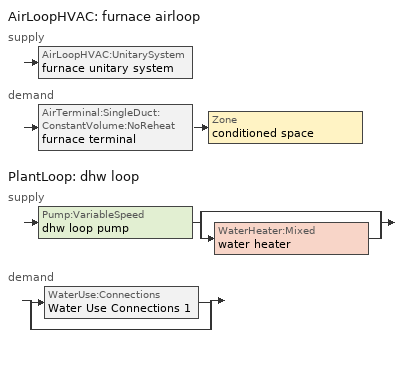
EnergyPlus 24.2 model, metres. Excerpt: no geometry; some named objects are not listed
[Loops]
AirLoopHVAC 'furnace airloop'
 supply: AirLoopHVAC:UnitarySystem 'furnace unitary system'
 demand: AirTerminal:SingleDuct:ConstantVolume:NoReheat 'furnace terminal' > Zone 'conditioned space'
PlantLoop 'dhw loop'
 supply: Pump:VariableSpeed 'dhw loop pump' > split
  | bypass
  | WaterHeater:Mixed 'water heater'
 demand: split
  | WaterUse:Connections 'Water Use Connections 1'
  | bypass
[ZoneControl:Thermostat]
conditioned space Thermostat: Zone or ZoneList=conditioned space; Control Type Schedule=conditioned space Thermostat Schedule; Control 1=conditioned space temperature setpoint; Temperature Difference Between Cutout And Setpoint {deltaC}=0
[ThermostatSetpoint:DualSetpoint]
conditioned space temperature setpoint: Heating Setpoint Temperature Schedule=heating setpoint; Cooling Setpoint Temperature Schedule=cooling setpoint
[AirTerminal:SingleDuct:ConstantVolume:NoReheat]
furnace terminal: Availability Schedule=Always On Discrete; Maximum Air Flow Rate {m3/s}=1.08689
[Zone equipment]
conditioned space: furnace terminal
[AirLoopHVAC]
furnace airloop: Design Supply Air Flow Rate {m3/s}=1.08689; Design Return Air Flow Fraction of Supply Air Flow=1
[Sizing:System]
furnace airloop: Type of Load to Size On=Sensible; Design Outdoor Air Flow Rate {m3/s}=Autosize; Central Heating Maximum System Air Flow Ratio=0.3; Preheat Design Temperature {C}=7; Preheat Design Humidity Ratio {kgWater/kgDryAir}=0.008; Precool Design Temperature {C}=12.8; Precool Design Humidity Ratio {kgWater/kgDryAir}=0.008; Central Cooling Design Supply Air Temperature {C}=12.8; Central Heating Design Supply Air Temperature {C}=16.7; Type of Zone Sum to Use=NonCoincident; 100% Outdoor Air in Cooling=Yes; 100% Outdoor Air in Heating=Yes; Central Cooling Design Supply Air Humidity Ratio {kgWater/kgDryAir}=0.0085; Central Heating Design Supply Air Humidity Ratio {kgWater/kgDryAir}=0.008; Cooling Supply Air Flow Rate Method=DesignDay; Cooling Supply Air Flow Rate {m3/s}=0; Cooling Supply Air Flow Rate Per Floor Area {m3/s-m2}=0.00996765; Cooling Fraction of Autosized Cooling Supply Air Flow Rate=1; Cooling Supply Air Flow Rate Per Unit Cooling Capacity {m3/s-W}=3.94755e-05; Heating Supply Air Flow Rate Method=DesignDay; Heating Supply Air Flow Rate {m3/s}=0; Heating Supply Air Flow Rate Per Floor Area {m3/s-m2}=0.00996765; Heating Fraction of Autosized Heating Supply Air Flow Rate=1; Heating Fraction of Autosized Cooling Supply Air Flow Rate=1; Heating Supply Air Flow Rate Per Unit Heating Capacity {m3/s-W}=3.15882e-05; System Outdoor Air Method=ZoneSum; Zone Maximum Outdoor Air Fraction=1; Cooling Design Capacity Method=CoolingDesignCapacity; Cooling Design Capacity {W}=Autosize; Cooling Design Capacity Per Floor Area {W/m2}=234.7; Fraction of Autosized Cooling Design Capacity=1; Heating Design Capacity Method=HeatingDesignCapacity; Heating Design Capacity {W}=Autosize; Heating Design Capacity Per Floor Area {W/m2}=157; Fraction of Autosized Heating Design Capacity=1; Central Cooling Capacity Control Method=OnOff; Occupant Diversity=Autosize
[AvailabilityManager:Scheduled]
furnace airloop Availability Manager: Schedule=Always On Discrete
[AirLoopHVAC:UnitarySystem]
furnace unitary system: Control Type=Load; Controlling Zone or Thermostat Location=conditioned space; Dehumidification Control Type=None; Availability Schedule=Always On Discrete; Supply Fan=furnace supply fan; Fan Placement=BlowThrough; Supply Air Fan Operating Mode Schedule=furnace auto fan schedule; Heating Coil=furnace htg coil; DX Heating Coil Sizing Ratio=1; Use DOAS DX Cooling Coil=No; Minimum Supply Air Temperature {C}=2; Latent Load Control=SensibleOnlyLoadControl; Cooling Supply Air Flow Rate Method=None; Heating Supply Air Flow Rate Method=SupplyAirFlowRate; Heating Supply Air Flow Rate {m3/s}=1.08689; No Load Supply Air Flow Rate Method=SupplyAirFlowRate; No Load Supply Air Flow Rate {m3/s}=0; No Load Supply Air Flow Rate Control Set To Low Speed=Yes; Maximum Supply Air Temperature {C}=48.8889; Maximum Outdoor Dry-Bulb Temperature for Supplemental Heater Operation {C}=21; Ancillary On-Cycle Electric Power {W}=0; Ancillary Off-Cycle Electric Power {W}=0
[Fan:SystemModel]
furnace supply fan: Availability Schedule=Always On Discrete; Design Maximum Air Flow Rate {m3/s}=1.08689; Speed Control Method=Discrete; Electric Power Minimum Flow Rate Fraction=0.2; Design Pressure Rise {Pa}=500; Motor Efficiency=1; Motor In Air Stream Fraction=1; Design Electric Power Consumption {W}=Autosize; Design Power Sizing Method=PowerPerFlow; Electric Power Per Unit Flow Rate {W/(m3/s)}=1059.44; Electric Power Per Unit Flow Rate Per Unit Pressure {W/((m3/s)-Pa)}=1.66667; Fan Total Efficiency=0.7; Motor Loss Radiative Fraction=0; Number of Speeds=1; Speed Flow Fraction 1=1; Speed Electric Power Fraction 1=1
[Coil:Heating:Fuel]
furnace htg coil: Availability Schedule=Always On Discrete; Fuel Type=NaturalGas; Burner Efficiency=0.77; Nominal Capacity {W}=33049.9; On Cycle Parasitic Electric Load {W}=0; Off Cycle Parasitic Fuel Load {W}=292.825
[PlantLoop]
dhw loop: Fluid Type=Water; Plant Equipment Operation Scheme=dhw loop Operation Schemes; Maximum Loop Temperature {C}=100; Minimum Loop Temperature {C}=0; Maximum Loop Flow Rate {m3/s}=0.01; Minimum Loop Flow Rate {m3/s}=0; Plant Loop Volume {m3}=0.003; Load Distribution Scheme=Optimal; Plant Loop Demand Calculation Scheme=SingleSetpoint; Common Pipe Simulation=None
[Sizing:Plant]
dhw loop: Loop Type=Heating; Design Loop Exit Temperature {C}=56; Loop Design Temperature Difference {deltaC}=5.55556; Sizing Option=NonCoincident; Zone Timesteps in Averaging Window=1; Coincident Sizing Factor Mode=None
[Pump:VariableSpeed]
dhw loop pump: Design Maximum Flow Rate {m3/s}=0.01; Design Pump Head {Pa}=1; Design Power Consumption {W}=0; Motor Efficiency=0.85; Fraction of Motor Inefficiencies to Fluid Stream=0; Coefficient 1 of the Part Load Performance Curve=0; Coefficient 2 of the Part Load Performance Curve=1; Coefficient 3 of the Part Load Performance Curve=0; Coefficient 4 of the Part Load Performance Curve=0; Design Minimum Flow Rate {m3/s}=0; Pump Control Type=Intermittent; Skin Loss Radiative Fraction=0.5; Design Power Sizing Method=PowerPerFlowPerPressure; Design Electric Power per Unit Flow Rate {W/(m3/s)}=348701.1; Design Shaft Power per Unit Flow Rate per Unit Head {W/((m3/s)-Pa)}=1.28205; Design Minimum Flow Rate Fraction=0
[WaterHeater:Mixed]
water heater: Tank Volume {m3}=0.143846; Setpoint Temperature Schedule=water heater setpoint; Deadband Temperature Difference {deltaC}=2; Maximum Temperature Limit {C}=99; Heater Control Type=Cycle; Heater Maximum Capacity {W}=10550.6; Heater Minimum Capacity {W}=0; Heater Ignition Minimum Flow Rate {m3/s}=0; Heater Ignition Delay {s}=0; Heater Fuel Type=NaturalGas; Heater Thermal Efficiency=0.765834; Off Cycle Parasitic Fuel Consumption Rate {W}=0; Off Cycle Parasitic Fuel Type=Electricity; Off Cycle Parasitic Heat Fraction to Tank=0; On Cycle Parasitic Fuel Consumption Rate {W}=0; On Cycle Parasitic Fuel Type=Electricity; On Cycle Parasitic Heat Fraction to Tank=0; Ambient Temperature Indicator=Zone; Ambient Temperature Zone=conditioned space; Off Cycle Loss Coefficient to Ambient Temperature {W/K}=5.10624; Off Cycle Loss Fraction to Zone=0.64; On Cycle Loss Coefficient to Ambient Temperature {W/K}=5.10624; On Cycle Loss Fraction to Zone=1; Use Side Effectiveness=1; Source Side Effectiveness=1; Use Side Design Flow Rate {m3/s}=Autosize; Source Side Design Flow Rate {m3/s}=Autosize; Indirect Water Heating Recovery Time {hr}=1.5; Source Side Flow Control Mode=IndirectHeatPrimarySetpoint
[WaterHeater:Sizing]
water heater: Design Mode=PeakDraw; Time Storage Can Meet Peak Draw {hr}=0.538503; Time for Tank Recovery {hr}=0; Nominal Tank Volume for Autosizing Plant Connections {m3}=1
[SetpointManager:Scheduled]
Setpoint Manager Scheduled 1: Control Variable=Temperature; Schedule=dhw temp
[WaterUse:Connections]
Water Use Connections 1: Drain Water Heat Exchanger Type=None; Drain Water Heat Exchanger Destination=Plant; Water Use Equipment Name 1=dhw fixtures; Water Use Equipment Name 2=dhw distribution waste; Water Use Equipment Name 3=clothes washer; Water Use Equipment Name 4=dishwasher
[WaterUse:Equipment]
Name | Peak Flow Rate {m3/s} | Flow Rate Fraction Schedule | Target Temperature Schedule
dhw fixtures | 4.41769e-06 | dhw fixtures schedule | mixed water temperature schedule
dhw distribution waste | 1.33926e-06 | dhw fixtures schedule | mixed water temperature schedule
clothes washer | 9.69919e-07 | clothes washer schedule
dishwasher | 2.90872e-07 | dishwasher schedule
[PlantEquipmentOperationSchemes]
dhw loop Operation Schemes: Control Scheme Object Type 1=PlantEquipmentOperation:HeatingLoad; Control Scheme Name 1=dhw loop Heating Operation Scheme; Control Scheme Schedule Name 1=Always On Discrete
[PlantEquipmentOperation:HeatingLoad]
dhw loop Heating Operation Scheme: Load Range Lower Limit 1 {W}=0; Load Range Upper Limit 1 {W}=1000000000; Range Equipment List Name 1=dhw loop Heating Equipment List
[PlantEquipmentList]
dhw loop Heating Equipment List: WaterHeater:Mixed, water heater
[EnergyManagementSystem:GlobalVariable]
furnace_airloop_0_DuctImbalLkExhFanEquivCond
furnace_airloop_0_DuctImbalLkExhFanEquivDZ
furnace_airloop_0_DuctImbalLkSupFanEquivCond
furnace_airloop_0_DuctImbalLkSupFanEquivDZ
furnace_airloop_0_DZ_T
furnace_airloop_0_DZ_W
furnace_airloop_0_RetCondToDZ
furnace_airloop_0_RetCondToRP
furnace_airloop_0_RetLatLkToRP
furnace_airloop_0_RetSensLkToRP
furnace_airloop_0_SupCondToDZ
furnace_airloop_0_SupCondToLv
furnace_airloop_0_SupLatLkToCond
furnace_airloop_0_SupLatLkToDZ
furnace_airloop_0_SupSensLkToCond
furnace_airloop_0_SupSensLkToDZ
furnace_airloop_0_ZoneMixCondToDZ
furnace_airloop_0_ZoneMixDZToCond
furnace_airloop_AH_MFR
furnace_airloop_AH_Tout
furnace_airloop_AH_VFR
furnace_airloop_AH_Wout
furnace_airloop_Fan_RTF
furnace_airloop_RA_T
furnace_airloop_Ra_W
infil_program_Qfan
infil_program_Qinf
natural_vent_program_Qnv
natural_vent_program_Qwhf
[EnergyManagementSystem:InternalVariable]
furnace_airloop_max_sup_fan_mfr: Internal Data Index Key=furnace supply fan; Internal Data Type=Fan Maximum Mass Flow Rate
[EnergyManagementSystem:Sensor]
Name | Output:Variable or Output:Meter Index Key | Output:Variable or Output:Meter
airflow_gain | infil flow | Infiltration Sensible Heat Gain Energy
airflow_gain_1 | natural vent flow | Infiltration Sensible Heat Gain Energy
airflow_gain_2 | whole house fan flow | Infiltration Sensible Heat Gain Energy
airflow_loss | infil flow | Infiltration Sensible Heat Loss Energy
airflow_loss_1 | natural vent flow | Infiltration Sensible Heat Loss Energy
airflow_loss_2 | whole house fan flow | Infiltration Sensible Heat Loss Energy
clg_load_cond |  | Cooling:EnergyTransfer:Zone:CONDITIONED SPACE
clg_load_duct |  | Cooling:EnergyTransfer:Zone:FURNACE AIRLOOP RET AIR ZONE
clg_sp_s; clg_sp_s_1 | cooling setpoint | Schedule Value
clothes_dryer_exhaust_0_sch_s | clothes dryer exhaust 0 schedule | Schedule Value
conditioned_space_clg_unmet_s | conditioned space | Zone Cooling Setpoint Not Met Time
conditioned_space_htg_unmet_s | conditioned space | Zone Heating Setpoint Not Met Time
cool_season | cooling season schedule | Schedule Value
dhw_loss | water heater | Water Heater Heat Loss Energy
dhw_rtf | water heater | Water Heater Runtime Fraction
ducts_conv | furnace airloop_0 RetCondToRP | Other Equipment Convective Heating Energy
ducts_conv_1 | furnace airloop_0 RetLatLkToRP | Other Equipment Convective Heating Energy
ducts_conv_2 | furnace airloop_0 RetSensLkToRP | Other Equipment Convective Heating Energy
ducts_conv_3 | furnace airloop_0 SupCondToLv | Other Equipment Convective Heating Energy
ducts_conv_4 | furnace airloop_0 SupLatLkToCond | Other Equipment Convective Heating Energy
ducts_conv_5 | furnace airloop_0 SupSensLkToCond | Other Equipment Convective Heating Energy
ducts_rad | furnace airloop_0 RetCondToRP | Other Equipment Radiant Heating Energy
ducts_rad_1 | furnace airloop_0 RetLatLkToRP | Other Equipment Radiant Heating Energy
ducts_rad_2 | furnace airloop_0 RetSensLkToRP | Other Equipment Radiant Heating Energy
ducts_rad_3 | furnace airloop_0 SupCondToLv | Other Equipment Radiant Heating Energy
ducts_rad_4 | furnace airloop_0 SupLatLkToCond | Other Equipment Radiant Heating Energy
ducts_rad_5 | furnace airloop_0 SupSensLkToCond | Other Equipment Radiant Heating Energy
duct_mix_gain; duct_mix_gain_1 | conditioned space | Zone Mixing Sensible Heat Gain Energy
duct_mix_loss; duct_mix_loss_1 | conditioned space | Zone Mixing Sensible Heat Loss Energy
fridge_tin_s; tin_s; tin_s_1 | conditioned space | Zone Mean Air Temperature
furnace_airloop_AH_MFR_s | Node 5 | System Node Mass Flow Rate
furnace_airloop_AH_Tout_s | Node 5 | System Node Temperature
furnace_airloop_AH_VFR_s | Node 5 | System Node Current Density Volume Flow Rate
furnace_airloop_AH_Wout_s | Node 5 | System Node Humidity Ratio
furnace_airloop_Fan_RTF_s | furnace supply fan | Fan Runtime Fraction
furnace_airloop_RA_T_s | Node 8 | System Node Temperature
furnace_airloop_Ra_W_s | Node 8 | System Node Humidity Ratio
furnace_htg_coil_s | furnace htg coil | Heating Coil Heating Energy
furnace_supply_fan_s | furnace supply fan | Fan Electricity Energy
htg_load_cond |  | Heating:EnergyTransfer:Zone:CONDITIONED SPACE
htg_load_duct |  | Heating:EnergyTransfer:Zone:FURNACE AIRLOOP RET AIR ZONE
htg_sp_s; htg_sp_s_1 | heating setpoint | Schedule Value
ig_ee_conv | clothes dryer | Electric Equipment Convective Heating Energy
ig_ee_conv_1 | clothes washer | Electric Equipment Convective Heating Energy
ig_ee_conv_2 | cooking range | Electric Equipment Convective Heating Energy
ig_ee_conv_3 | dishwasher | Electric Equipment Convective Heating Energy
ig_ee_conv_4 | fridge | Electric Equipment Convective Heating Energy
ig_ee_conv_5 | misc plug loads | Electric Equipment Convective Heating Energy
ig_ee_conv_6 | whole house fan | Electric Equipment Convective Heating Energy
ig_ee_rad | clothes dryer | Electric Equipment Radiant Heating Energy
ig_ee_rad_1 | clothes washer | Electric Equipment Radiant Heating Energy
ig_ee_rad_2 | cooking range | Electric Equipment Radiant Heating Energy
ig_ee_rad_3 | dishwasher | Electric Equipment Radiant Heating Energy
ig_ee_rad_4 | fridge | Electric Equipment Radiant Heating Energy
ig_ee_rad_5 | misc plug loads | Electric Equipment Radiant Heating Energy
ig_ee_rad_6 | whole house fan | Electric Equipment Radiant Heating Energy
ig_lgt_conv | interior lighting | Lights Convective Heating Energy
ig_lgt_rad | interior lighting | Lights Radiant Heating Energy
ig_lgt_vis | interior lighting | Lights Visible Radiation Heating Energy
ig_oe_conv | clothes dryer 1 | Other Equipment Convective Heating Energy
ig_oe_conv_1 | cooking range 1 | Other Equipment Convective Heating Energy
ig_oe_conv_2 | general water use latent | Other Equipment Convective Heating Energy
ig_oe_conv_3 | general water use sensible | Other Equipment Convective Heating Energy
ig_oe_conv_4 | water heater energy adjustment1 | Other Equipment Convective Heating Energy
ig_oe_rad | clothes dryer 1 | Other Equipment Radiant Heating Energy
ig_oe_rad_1 | cooking range 1 | Other Equipment Radiant Heating Energy
ig_oe_rad_2 | general water use latent | Other Equipment Radiant Heating Energy
ig_oe_rad_3 | general water use sensible | Other Equipment Radiant Heating Energy
ig_oe_rad_4 | water heater energy adjustment1 | Other Equipment Radiant Heating Energy
ig_ppl_conv | occupants | People Convective Heating Energy
ig_ppl_rad | occupants | People Radiant Heating Energy
im_conv | furniture mass conditioned space 1 | Surface Inside Face Convection Heat Gain Energy
im_conv_1 | partition wall mass | Surface Inside Face Convection Heat Gain Energy
im_ig | furniture mass conditioned space 1 | Surface Inside Face Internal Gains Radiation Heat Gain Energy
im_ig_1 | partition wall mass | Surface Inside Face Internal Gains Radiation Heat Gain Energy
im_lgt | furniture mass conditioned space 1 | Surface Inside Face Lights Radiation Heat Gain Energy
im_lgt_1 | partition wall mass | Surface Inside Face Lights Radiation Heat Gain Energy
im_sol | furniture mass conditioned space 1 | Surface Inside Face Solar Radiation Heat Gain Energy
im_sol_1 | partition wall mass | Surface Inside Face Solar Radiation Heat Gain Energy
im_surf | furniture mass conditioned space 1 | Surface Inside Face Net Surface Thermal Radiation Heat Gain Energy
im_surf_1 | partition wall mass | Surface Inside Face Net Surface Thermal Radiation Heat Gain Energy
mech_vent_bath_fan_0_sch_s | mech vent bath fan 0 schedule | Schedule Value
mech_vent_bath_fan_1_sch_s | mech vent bath fan 1 schedule | Schedule Value
mech_vent_bath_fan_2_sch_s | mech vent bath fan 2 schedule | Schedule Value
mech_vent_range_fan_0_sch_s | mech vent range fan 0 schedule | Schedule Value
mv_conv | mech vent bath fan 0 | Electric Equipment Convective Heating Energy
mv_conv_1 | mech vent bath fan 1 | Electric Equipment Convective Heating Energy
mv_conv_2 | mech vent bath fan 2 | Electric Equipment Convective Heating Energy
mv_conv_3 | mech vent house fan | Electric Equipment Convective Heating Energy
mv_conv_4 | mech vent house fan cfis | Electric Equipment Convective Heating Energy
mv_conv_5 | mech vent range fan 0 | Electric Equipment Convective Heating Energy
mv_conv_6 | mech vent house fan latent load | Other Equipment Convective Heating Energy
mv_conv_7 | mech vent house fan sensible load | Other Equipment Convective Heating Energy
mv_rad | mech vent bath fan 0 | Electric Equipment Radiant Heating Energy
mv_rad_1 | mech vent bath fan 1 | Electric Equipment Radiant Heating Energy
mv_rad_2 | mech vent bath fan 2 | Electric Equipment Radiant Heating Energy
mv_rad_3 | mech vent house fan | Electric Equipment Radiant Heating Energy
mv_rad_4 | mech vent house fan cfis | Electric Equipment Radiant Heating Energy
mv_rad_5 | mech vent range fan 0 | Electric Equipment Radiant Heating Energy
mv_rad_6 | mech vent house fan latent load | Other Equipment Radiant Heating Energy
mv_rad_7 | mech vent house fan sensible load | Other Equipment Radiant Heating Energy
natural_vent_s | natural vent schedule | Schedule Value
out_pb_s |  | Site Outdoor Air Barometric Pressure
out_wt_s |  | Site Outdoor Air Humidity Ratio
site_vw_s |  | Site Wind Speed
ss_back_out | Window1 | Surface Window Shortwave from Zone Back Out Window Heat Transfer Rate
ss_back_out_1 | Window10 | Surface Window Shortwave from Zone Back Out Window Heat Transfer Rate
ss_back_out_10 | Window20 | Surface Window Shortwave from Zone Back Out Window Heat Transfer Rate
ss_back_out_11 | Window21 | Surface Window Shortwave from Zone Back Out Window Heat Transfer Rate
ss_back_out_12 | Window22 | Surface Window Shortwave from Zone Back Out Window Heat Transfer Rate
ss_back_out_13 | Window23 | Surface Window Shortwave from Zone Back Out Window Heat Transfer Rate
ss_back_out_14 | Window24 | Surface Window Shortwave from Zone Back Out Window Heat Transfer Rate
ss_back_out_15 | Window27 | Surface Window Shortwave from Zone Back Out Window Heat Transfer Rate
ss_back_out_16 | Window29 | Surface Window Shortwave from Zone Back Out Window Heat Transfer Rate
ss_back_out_17 | Window3 | Surface Window Shortwave from Zone Back Out Window Heat Transfer Rate
ss_back_out_18 | Window30 | Surface Window Shortwave from Zone Back Out Window Heat Transfer Rate
ss_back_out_19 | Window31 | Surface Window Shortwave from Zone Back Out Window Heat Transfer Rate
ss_back_out_2 | Window11 | Surface Window Shortwave from Zone Back Out Window Heat Transfer Rate
ss_back_out_20 | Window4 | Surface Window Shortwave from Zone Back Out Window Heat Transfer Rate
ss_back_out_21 | Window5 | Surface Window Shortwave from Zone Back Out Window Heat Transfer Rate
ss_back_out_22 | Window6 | Surface Window Shortwave from Zone Back Out Window Heat Transfer Rate
ss_back_out_23 | Window7 | Surface Window Shortwave from Zone Back Out Window Heat Transfer Rate
ss_back_out_24 | Window8 | Surface Window Shortwave from Zone Back Out Window Heat Transfer Rate
ss_back_out_25 | Window9 | Surface Window Shortwave from Zone Back Out Window Heat Transfer Rate
ss_back_out_3 | Window12 | Surface Window Shortwave from Zone Back Out Window Heat Transfer Rate
ss_back_out_4 | Window13 | Surface Window Shortwave from Zone Back Out Window Heat Transfer Rate
ss_back_out_5 | Window14 | Surface Window Shortwave from Zone Back Out Window Heat Transfer Rate
ss_back_out_6 | Window15 | Surface Window Shortwave from Zone Back Out Window Heat Transfer Rate
ss_back_out_7 | Window17 | Surface Window Shortwave from Zone Back Out Window Heat Transfer Rate
ss_back_out_8 | Window18 | Surface Window Shortwave from Zone Back Out Window Heat Transfer Rate
ss_back_out_9 | Window2 | Surface Window Shortwave from Zone Back Out Window Heat Transfer Rate
ss_conv | Door1 | Surface Inside Face Convection Heat Gain Energy
ss_conv_1 | Door2 | Surface Inside Face Convection Heat Gain Energy
ss_conv_10 | Window15 | Surface Inside Face Convection Heat Gain Energy
ss_conv_11 | Window17 | Surface Inside Face Convection Heat Gain Energy
ss_conv_12 | Window18 | Surface Inside Face Convection Heat Gain Energy
ss_conv_13 | Window2 | Surface Inside Face Convection Heat Gain Energy
ss_conv_14 | Window20 | Surface Inside Face Convection Heat Gain Energy
ss_conv_15 | Window21 | Surface Inside Face Convection Heat Gain Energy
ss_conv_16 | Window22 | Surface Inside Face Convection Heat Gain Energy
ss_conv_17 | Window23 | Surface Inside Face Convection Heat Gain Energy
ss_conv_18 | Window24 | Surface Inside Face Convection Heat Gain Energy
ss_conv_19 | Window27 | Surface Inside Face Convection Heat Gain Energy
ss_conv_2 | Door3 | Surface Inside Face Convection Heat Gain Energy
ss_conv_20 | Window29 | Surface Inside Face Convection Heat Gain Energy
ss_conv_21 | Window3 | Surface Inside Face Convection Heat Gain Energy
ss_conv_22 | Window30 | Surface Inside Face Convection Heat Gain Energy
ss_conv_23 | Window31 | Surface Inside Face Convection Heat Gain Energy
ss_conv_24 | Window4 | Surface Inside Face Convection Heat Gain Energy
ss_conv_25 | Window5 | Surface Inside Face Convection Heat Gain Energy
ss_conv_26 | Window6 | Surface Inside Face Convection Heat Gain Energy
ss_conv_27 | Window7 | Surface Inside Face Convection Heat Gain Energy
ss_conv_28 | Window8 | Surface Inside Face Convection Heat Gain Energy
ss_conv_29 | Window9 | Surface Inside Face Convection Heat Gain Energy
ss_conv_3 | Door4 | Surface Inside Face Convection Heat Gain Energy
ss_conv_4 | Window1 | Surface Inside Face Convection Heat Gain Energy
ss_conv_5 | Window10 | Surface Inside Face Convection Heat Gain Energy
ss_conv_6 | Window11 | Surface Inside Face Convection Heat Gain Energy
ss_conv_7 | Window12 | Surface Inside Face Convection Heat Gain Energy
ss_conv_8 | Window13 | Surface Inside Face Convection Heat Gain Energy
ss_conv_9 | Window14 | Surface Inside Face Convection Heat Gain Energy
ss_ig | Door1 | Surface Inside Face Internal Gains Radiation Heat Gain Energy
ss_ig_1 | Door2 | Surface Inside Face Internal Gains Radiation Heat Gain Energy
ss_ig_10 | Window15 | Surface Inside Face Internal Gains Radiation Heat Gain Energy
ss_ig_11 | Window17 | Surface Inside Face Internal Gains Radiation Heat Gain Energy
ss_ig_12 | Window18 | Surface Inside Face Internal Gains Radiation Heat Gain Energy
ss_ig_13 | Window2 | Surface Inside Face Internal Gains Radiation Heat Gain Energy
ss_ig_14 | Window20 | Surface Inside Face Internal Gains Radiation Heat Gain Energy
ss_ig_15 | Window21 | Surface Inside Face Internal Gains Radiation Heat Gain Energy
ss_ig_16 | Window22 | Surface Inside Face Internal Gains Radiation Heat Gain Energy
ss_ig_17 | Window23 | Surface Inside Face Internal Gains Radiation Heat Gain Energy
ss_ig_18 | Window24 | Surface Inside Face Internal Gains Radiation Heat Gain Energy
ss_ig_19 | Window27 | Surface Inside Face Internal Gains Radiation Heat Gain Energy
ss_ig_2 | Door3 | Surface Inside Face Internal Gains Radiation Heat Gain Energy
ss_ig_20 | Window29 | Surface Inside Face Internal Gains Radiation Heat Gain Energy
ss_ig_21 | Window3 | Surface Inside Face Internal Gains Radiation Heat Gain Energy
ss_ig_22 | Window30 | Surface Inside Face Internal Gains Radiation Heat Gain Energy
ss_ig_23 | Window31 | Surface Inside Face Internal Gains Radiation Heat Gain Energy
ss_ig_24 | Window4 | Surface Inside Face Internal Gains Radiation Heat Gain Energy
ss_ig_25 | Window5 | Surface Inside Face Internal Gains Radiation Heat Gain Energy
ss_ig_26 | Window6 | Surface Inside Face Internal Gains Radiation Heat Gain Energy
ss_ig_27 | Window7 | Surface Inside Face Internal Gains Radiation Heat Gain Energy
ss_ig_28 | Window8 | Surface Inside Face Internal Gains Radiation Heat Gain Energy
ss_ig_29 | Window9 | Surface Inside Face Internal Gains Radiation Heat Gain Energy
ss_ig_3 | Door4 | Surface Inside Face Internal Gains Radiation Heat Gain Energy
ss_ig_4 | Window1 | Surface Inside Face Internal Gains Radiation Heat Gain Energy
ss_ig_5 | Window10 | Surface Inside Face Internal Gains Radiation Heat Gain Energy
ss_ig_6 | Window11 | Surface Inside Face Internal Gains Radiation Heat Gain Energy
ss_ig_7 | Window12 | Surface Inside Face Internal Gains Radiation Heat Gain Energy
ss_ig_8 | Window13 | Surface Inside Face Internal Gains Radiation Heat Gain Energy
ss_ig_9 | Window14 | Surface Inside Face Internal Gains Radiation Heat Gain Energy
ss_lgt | Door1 | Surface Inside Face Lights Radiation Heat Gain Energy
ss_lgt_1 | Door2 | Surface Inside Face Lights Radiation Heat Gain Energy
ss_lgt_2 | Door3 | Surface Inside Face Lights Radiation Heat Gain Energy
ss_lgt_3 | Door4 | Surface Inside Face Lights Radiation Heat Gain Energy
ss_sol | Door1 | Surface Inside Face Solar Radiation Heat Gain Energy
ss_sol_1 | Door2 | Surface Inside Face Solar Radiation Heat Gain Energy
ss_sol_2 | Door3 | Surface Inside Face Solar Radiation Heat Gain Energy
ss_sol_3 | Door4 | Surface Inside Face Solar Radiation Heat Gain Energy
ss_surf | Door1 | Surface Inside Face Net Surface Thermal Radiation Heat Gain Energy
ss_surf_1 | Door2 | Surface Inside Face Net Surface Thermal Radiation Heat Gain Energy
ss_surf_10 | Window15 | Surface Inside Face Net Surface Thermal Radiation Heat Gain Energy
ss_surf_11 | Window17 | Surface Inside Face Net Surface Thermal Radiation Heat Gain Energy
ss_surf_12 | Window18 | Surface Inside Face Net Surface Thermal Radiation Heat Gain Energy
ss_surf_13 | Window2 | Surface Inside Face Net Surface Thermal Radiation Heat Gain Energy
ss_surf_14 | Window20 | Surface Inside Face Net Surface Thermal Radiation Heat Gain Energy
ss_surf_15 | Window21 | Surface Inside Face Net Surface Thermal Radiation Heat Gain Energy
ss_surf_16 | Window22 | Surface Inside Face Net Surface Thermal Radiation Heat Gain Energy
ss_surf_17 | Window23 | Surface Inside Face Net Surface Thermal Radiation Heat Gain Energy
ss_surf_18 | Window24 | Surface Inside Face Net Surface Thermal Radiation Heat Gain Energy
ss_surf_19 | Window27 | Surface Inside Face Net Surface Thermal Radiation Heat Gain Energy
ss_surf_2 | Door3 | Surface Inside Face Net Surface Thermal Radiation Heat Gain Energy
ss_surf_20 | Window29 | Surface Inside Face Net Surface Thermal Radiation Heat Gain Energy
ss_surf_21 | Window3 | Surface Inside Face Net Surface Thermal Radiation Heat Gain Energy
ss_surf_22 | Window30 | Surface Inside Face Net Surface Thermal Radiation Heat Gain Energy
ss_surf_23 | Window31 | Surface Inside Face Net Surface Thermal Radiation Heat Gain Energy
ss_surf_24 | Window4 | Surface Inside Face Net Surface Thermal Radiation Heat Gain Energy
ss_surf_25 | Window5 | Surface Inside Face Net Surface Thermal Radiation Heat Gain Energy
ss_surf_26 | Window6 | Surface Inside Face Net Surface Thermal Radiation Heat Gain Energy
ss_surf_27 | Window7 | Surface Inside Face Net Surface Thermal Radiation Heat Gain Energy
ss_surf_28 | Window8 | Surface Inside Face Net Surface Thermal Radiation Heat Gain Energy
ss_surf_29 | Window9 | Surface Inside Face Net Surface Thermal Radiation Heat Gain Energy
ss_surf_3 | Door4 | Surface Inside Face Net Surface Thermal Radiation Heat Gain Energy
ss_surf_4 | Window1 | Surface Inside Face Net Surface Thermal Radiation Heat Gain Energy
ss_surf_5 | Window10 | Surface Inside Face Net Surface Thermal Radiation Heat Gain Energy
ss_surf_6 | Window11 | Surface Inside Face Net Surface Thermal Radiation Heat Gain Energy
ss_surf_7 | Window12 | Surface Inside Face Net Surface Thermal Radiation Heat Gain Energy
ss_surf_8 | Window13 | Surface Inside Face Net Surface Thermal Radiation Heat Gain Energy
ss_surf_9 | Window14 | Surface Inside Face Net Surface Thermal Radiation Heat Gain Energy
ss_trans_in | Window1 | Surface Window Transmitted Solar Radiation Rate
ss_trans_in_1 | Window10 | Surface Window Transmitted Solar Radiation Rate
ss_trans_in_10 | Window20 | Surface Window Transmitted Solar Radiation Rate
ss_trans_in_11 | Window21 | Surface Window Transmitted Solar Radiation Rate
ss_trans_in_12 | Window22 | Surface Window Transmitted Solar Radiation Rate
ss_trans_in_13 | Window23 | Surface Window Transmitted Solar Radiation Rate
ss_trans_in_14 | Window24 | Surface Window Transmitted Solar Radiation Rate
ss_trans_in_15 | Window27 | Surface Window Transmitted Solar Radiation Rate
ss_trans_in_16 | Window29 | Surface Window Transmitted Solar Radiation Rate
ss_trans_in_17 | Window3 | Surface Window Transmitted Solar Radiation Rate
ss_trans_in_18 | Window30 | Surface Window Transmitted Solar Radiation Rate
ss_trans_in_19 | Window31 | Surface Window Transmitted Solar Radiation Rate
ss_trans_in_2 | Window11 | Surface Window Transmitted Solar Radiation Rate
ss_trans_in_20 | Window4 | Surface Window Transmitted Solar Radiation Rate
ss_trans_in_21 | Window5 | Surface Window Transmitted Solar Radiation Rate
ss_trans_in_22 | Window6 | Surface Window Transmitted Solar Radiation Rate
ss_trans_in_23 | Window7 | Surface Window Transmitted Solar Radiation Rate
ss_trans_in_24 | Window8 | Surface Window Transmitted Solar Radiation Rate
ss_trans_in_25 | Window9 | Surface Window Transmitted Solar Radiation Rate
ss_trans_in_3 | Window12 | Surface Window Transmitted Solar Radiation Rate
ss_trans_in_4 | Window13 | Surface Window Transmitted Solar Radiation Rate
ss_trans_in_5 | Window14 | Surface Window Transmitted Solar Radiation Rate
ss_trans_in_6 | Window15 | Surface Window Transmitted Solar Radiation Rate
ss_trans_in_7 | Window17 | Surface Window Transmitted Solar Radiation Rate
ss_trans_in_8 | Window18 | Surface Window Transmitted Solar Radiation Rate
ss_trans_in_9 | Window2 | Surface Window Transmitted Solar Radiation Rate
ss_trans_out | Window1 | Surface Inside Face Initial Transmitted Diffuse Transmitted Out Window Solar Radiation Rate
ss_trans_out_1 | Window10 | Surface Inside Face Initial Transmitted Diffuse Transmitted Out Window Solar Radiation Rate
ss_trans_out_10 | Window20 | Surface Inside Face Initial Transmitted Diffuse Transmitted Out Window Solar Radiation Rate
ss_trans_out_11 | Window21 | Surface Inside Face Initial Transmitted Diffuse Transmitted Out Window Solar Radiation Rate
ss_trans_out_12 | Window22 | Surface Inside Face Initial Transmitted Diffuse Transmitted Out Window Solar Radiation Rate
ss_trans_out_13 | Window23 | Surface Inside Face Initial Transmitted Diffuse Transmitted Out Window Solar Radiation Rate
ss_trans_out_14 | Window24 | Surface Inside Face Initial Transmitted Diffuse Transmitted Out Window Solar Radiation Rate
ss_trans_out_15 | Window27 | Surface Inside Face Initial Transmitted Diffuse Transmitted Out Window Solar Radiation Rate
ss_trans_out_16 | Window29 | Surface Inside Face Initial Transmitted Diffuse Transmitted Out Window Solar Radiation Rate
ss_trans_out_17 | Window3 | Surface Inside Face Initial Transmitted Diffuse Transmitted Out Window Solar Radiation Rate
ss_trans_out_18 | Window30 | Surface Inside Face Initial Transmitted Diffuse Transmitted Out Window Solar Radiation Rate
ss_trans_out_19 | Window31 | Surface Inside Face Initial Transmitted Diffuse Transmitted Out Window Solar Radiation Rate
ss_trans_out_2 | Window11 | Surface Inside Face Initial Transmitted Diffuse Transmitted Out Window Solar Radiation Rate
ss_trans_out_20 | Window4 | Surface Inside Face Initial Transmitted Diffuse Transmitted Out Window Solar Radiation Rate
ss_trans_out_21 | Window5 | Surface Inside Face Initial Transmitted Diffuse Transmitted Out Window Solar Radiation Rate
ss_trans_out_22 | Window6 | Surface Inside Face Initial Transmitted Diffuse Transmitted Out Window Solar Radiation Rate
ss_trans_out_23 | Window7 | Surface Inside Face Initial Transmitted Diffuse Transmitted Out Window Solar Radiation Rate
ss_trans_out_24 | Window8 | Surface Inside Face Initial Transmitted Diffuse Transmitted Out Window Solar Radiation Rate
ss_trans_out_25 | Window9 | Surface Inside Face Initial Transmitted Diffuse Transmitted Out Window Solar Radiation Rate
ss_trans_out_3 | Window12 | Surface Inside Face Initial Transmitted Diffuse Transmitted Out Window Solar Radiation Rate
ss_trans_out_4 | Window13 | Surface Inside Face Initial Transmitted Diffuse Transmitted Out Window Solar Radiation Rate
ss_trans_out_5 | Window14 | Surface Inside Face Initial Transmitted Diffuse Transmitted Out Window Solar Radiation Rate
ss_trans_out_6 | Window15 | Surface Inside Face Initial Transmitted Diffuse Transmitted Out Window Solar Radiation Rate
ss_trans_out_7 | Window17 | Surface Inside Face Initial Transmitted Diffuse Transmitted Out Window Solar Radiation Rate
ss_trans_out_8 | Window18 | Surface Inside Face Initial Transmitted Diffuse Transmitted Out Window Solar Radiation Rate
ss_trans_out_9 | Window2 | Surface Inside Face Initial Transmitted Diffuse Transmitted Out Window Solar Radiation Rate
s_conv | Floor1 | Surface Inside Face Convection Heat Gain Energy
s_conv_1 | Floor2 | Surface Inside Face Convection Heat Gain Energy
s_conv_10 | RimJoist2:135 | Surface Inside Face Convection Heat Gain Energy
s_conv_11 | RimJoist2:225 | Surface Inside Face Convection Heat Gain Energy
s_conv_12 | RimJoist2:315 | Surface Inside Face Convection Heat Gain Energy
s_conv_13 | RimJoist2:45 | Surface Inside Face Convection Heat Gain Energy
s_conv_14 | Slab1 | Surface Inside Face Convection Heat Gain Energy
s_conv_15 | Wall1:135 | Surface Inside Face Convection Heat Gain Energy
s_conv_16 | Wall1:225 | Surface Inside Face Convection Heat Gain Energy
s_conv_17 | Wall1:315 | Surface Inside Face Convection Heat Gain Energy
s_conv_18 | Wall1:45 | Surface Inside Face Convection Heat Gain Energy
s_conv_19 | Wall2:135 | Surface Inside Face Convection Heat Gain Energy
s_conv_2 | Floor3 | Surface Inside Face Convection Heat Gain Energy
s_conv_20 | Wall2:225 | Surface Inside Face Convection Heat Gain Energy
s_conv_21 | Wall2:315 | Surface Inside Face Convection Heat Gain Energy
s_conv_22 | Wall2:45 | Surface Inside Face Convection Heat Gain Energy
s_conv_23 | Wall3:135 | Surface Inside Face Convection Heat Gain Energy
s_conv_24 | Wall3:225 | Surface Inside Face Convection Heat Gain Energy
s_conv_25 | Wall3:315 | Surface Inside Face Convection Heat Gain Energy
s_conv_26 | Wall3:45 | Surface Inside Face Convection Heat Gain Energy
s_conv_27 | Wall4:135 | Surface Inside Face Convection Heat Gain Energy
s_conv_28 | Wall4:225 | Surface Inside Face Convection Heat Gain Energy
s_conv_29 | Wall4:315 | Surface Inside Face Convection Heat Gain Energy
s_conv_3 | Floor4 | Surface Inside Face Convection Heat Gain Energy
s_conv_30 | Wall4:45 | Surface Inside Face Convection Heat Gain Energy
s_conv_31 | Wall5:135 | Surface Inside Face Convection Heat Gain Energy
s_conv_32 | Wall5:225 | Surface Inside Face Convection Heat Gain Energy
s_conv_33 | Wall5:315 | Surface Inside Face Convection Heat Gain Energy
s_conv_34 | Wall5:45 | Surface Inside Face Convection Heat Gain Energy
s_conv_35 | Wall6:135 | Surface Inside Face Convection Heat Gain Energy
s_conv_36 | Wall6:225 | Surface Inside Face Convection Heat Gain Energy
s_conv_37 | Wall6:315 | Surface Inside Face Convection Heat Gain Energy
s_conv_38 | Wall6:45 | Surface Inside Face Convection Heat Gain Energy
s_conv_4 | inferred conditioned ceiling | Surface Inside Face Convection Heat Gain Energy
s_conv_5 | inferred conditioned floor | Surface Inside Face Convection Heat Gain Energy
s_conv_6 | RimJoist1:135 | Surface Inside Face Convection Heat Gain Energy
s_conv_7 | RimJoist1:225 | Surface Inside Face Convection Heat Gain Energy
s_conv_8 | RimJoist1:315 | Surface Inside Face Convection Heat Gain Energy
s_conv_9 | RimJoist1:45 | Surface Inside Face Convection Heat Gain Energy
s_ig | Floor1 | Surface Inside Face Internal Gains Radiation Heat Gain Energy
s_ig_1 | Floor2 | Surface Inside Face Internal Gains Radiation Heat Gain Energy
s_ig_10 | RimJoist2:135 | Surface Inside Face Internal Gains Radiation Heat Gain Energy
s_ig_11 | RimJoist2:225 | Surface Inside Face Internal Gains Radiation Heat Gain Energy
s_ig_12 | RimJoist2:315 | Surface Inside Face Internal Gains Radiation Heat Gain Energy
s_ig_13 | RimJoist2:45 | Surface Inside Face Internal Gains Radiation Heat Gain Energy
s_ig_14 | Slab1 | Surface Inside Face Internal Gains Radiation Heat Gain Energy
s_ig_15 | Wall1:135 | Surface Inside Face Internal Gains Radiation Heat Gain Energy
s_ig_16 | Wall1:225 | Surface Inside Face Internal Gains Radiation Heat Gain Energy
s_ig_17 | Wall1:315 | Surface Inside Face Internal Gains Radiation Heat Gain Energy
s_ig_18 | Wall1:45 | Surface Inside Face Internal Gains Radiation Heat Gain Energy
s_ig_19 | Wall2:135 | Surface Inside Face Internal Gains Radiation Heat Gain Energy
s_ig_2 | Floor3 | Surface Inside Face Internal Gains Radiation Heat Gain Energy
s_ig_20 | Wall2:225 | Surface Inside Face Internal Gains Radiation Heat Gain Energy
s_ig_21 | Wall2:315 | Surface Inside Face Internal Gains Radiation Heat Gain Energy
s_ig_22 | Wall2:45 | Surface Inside Face Internal Gains Radiation Heat Gain Energy
s_ig_23 | Wall3:135 | Surface Inside Face Internal Gains Radiation Heat Gain Energy
s_ig_24 | Wall3:225 | Surface Inside Face Internal Gains Radiation Heat Gain Energy
s_ig_25 | Wall3:315 | Surface Inside Face Internal Gains Radiation Heat Gain Energy
s_ig_26 | Wall3:45 | Surface Inside Face Internal Gains Radiation Heat Gain Energy
s_ig_27 | Wall4:135 | Surface Inside Face Internal Gains Radiation Heat Gain Energy
s_ig_28 | Wall4:225 | Surface Inside Face Internal Gains Radiation Heat Gain Energy
s_ig_29 | Wall4:315 | Surface Inside Face Internal Gains Radiation Heat Gain Energy
s_ig_3 | Floor4 | Surface Inside Face Internal Gains Radiation Heat Gain Energy
s_ig_30 | Wall4:45 | Surface Inside Face Internal Gains Radiation Heat Gain Energy
s_ig_31 | Wall5:135 | Surface Inside Face Internal Gains Radiation Heat Gain Energy
s_ig_32 | Wall5:225 | Surface Inside Face Internal Gains Radiation Heat Gain Energy
s_ig_33 | Wall5:315 | Surface Inside Face Internal Gains Radiation Heat Gain Energy
s_ig_34 | Wall5:45 | Surface Inside Face Internal Gains Radiation Heat Gain Energy
s_ig_35 | Wall6:135 | Surface Inside Face Internal Gains Radiation Heat Gain Energy
s_ig_36 | Wall6:225 | Surface Inside Face Internal Gains Radiation Heat Gain Energy
s_ig_37 | Wall6:315 | Surface Inside Face Internal Gains Radiation Heat Gain Energy
s_ig_38 | Wall6:45 | Surface Inside Face Internal Gains Radiation Heat Gain Energy
s_ig_4 | inferred conditioned ceiling | Surface Inside Face Internal Gains Radiation Heat Gain Energy
s_ig_5 | inferred conditioned floor | Surface Inside Face Internal Gains Radiation Heat Gain Energy
s_ig_6 | RimJoist1:135 | Surface Inside Face Internal Gains Radiation Heat Gain Energy
s_ig_7 | RimJoist1:225 | Surface Inside Face Internal Gains Radiation Heat Gain Energy
s_ig_8 | RimJoist1:315 | Surface Inside Face Internal Gains Radiation Heat Gain Energy
s_ig_9 | RimJoist1:45 | Surface Inside Face Internal Gains Radiation Heat Gain Energy
s_lgt | Floor1 | Surface Inside Face Lights Radiation Heat Gain Energy
s_lgt_1 | Floor2 | Surface Inside Face Lights Radiation Heat Gain Energy
s_lgt_10 | RimJoist2:135 | Surface Inside Face Lights Radiation Heat Gain Energy
s_lgt_11 | RimJoist2:225 | Surface Inside Face Lights Radiation Heat Gain Energy
s_lgt_12 | RimJoist2:315 | Surface Inside Face Lights Radiation Heat Gain Energy
s_lgt_13 | RimJoist2:45 | Surface Inside Face Lights Radiation Heat Gain Energy
s_lgt_14 | Slab1 | Surface Inside Face Lights Radiation Heat Gain Energy
s_lgt_15 | Wall1:135 | Surface Inside Face Lights Radiation Heat Gain Energy
s_lgt_16 | Wall1:225 | Surface Inside Face Lights Radiation Heat Gain Energy
s_lgt_17 | Wall1:315 | Surface Inside Face Lights Radiation Heat Gain Energy
s_lgt_18 | Wall1:45 | Surface Inside Face Lights Radiation Heat Gain Energy
s_lgt_19 | Wall2:135 | Surface Inside Face Lights Radiation Heat Gain Energy
s_lgt_2 | Floor3 | Surface Inside Face Lights Radiation Heat Gain Energy
s_lgt_20 | Wall2:225 | Surface Inside Face Lights Radiation Heat Gain Energy
s_lgt_21 | Wall2:315 | Surface Inside Face Lights Radiation Heat Gain Energy
s_lgt_22 | Wall2:45 | Surface Inside Face Lights Radiation Heat Gain Energy
s_lgt_23 | Wall3:135 | Surface Inside Face Lights Radiation Heat Gain Energy
s_lgt_24 | Wall3:225 | Surface Inside Face Lights Radiation Heat Gain Energy
s_lgt_25 | Wall3:315 | Surface Inside Face Lights Radiation Heat Gain Energy
s_lgt_26 | Wall3:45 | Surface Inside Face Lights Radiation Heat Gain Energy
s_lgt_27 | Wall4:135 | Surface Inside Face Lights Radiation Heat Gain Energy
s_lgt_28 | Wall4:225 | Surface Inside Face Lights Radiation Heat Gain Energy
s_lgt_29 | Wall4:315 | Surface Inside Face Lights Radiation Heat Gain Energy
s_lgt_3 | Floor4 | Surface Inside Face Lights Radiation Heat Gain Energy
s_lgt_30 | Wall4:45 | Surface Inside Face Lights Radiation Heat Gain Energy
s_lgt_31 | Wall5:135 | Surface Inside Face Lights Radiation Heat Gain Energy
s_lgt_32 | Wall5:225 | Surface Inside Face Lights Radiation Heat Gain Energy
s_lgt_33 | Wall5:315 | Surface Inside Face Lights Radiation Heat Gain Energy
s_lgt_34 | Wall5:45 | Surface Inside Face Lights Radiation Heat Gain Energy
s_lgt_35 | Wall6:135 | Surface Inside Face Lights Radiation Heat Gain Energy
s_lgt_36 | Wall6:225 | Surface Inside Face Lights Radiation Heat Gain Energy
s_lgt_37 | Wall6:315 | Surface Inside Face Lights Radiation Heat Gain Energy
s_lgt_38 | Wall6:45 | Surface Inside Face Lights Radiation Heat Gain Energy
s_lgt_4 | inferred conditioned ceiling | Surface Inside Face Lights Radiation Heat Gain Energy
s_lgt_5 | inferred conditioned floor | Surface Inside Face Lights Radiation Heat Gain Energy
s_lgt_6 | RimJoist1:135 | Surface Inside Face Lights Radiation Heat Gain Energy
s_lgt_7 | RimJoist1:225 | Surface Inside Face Lights Radiation Heat Gain Energy
s_lgt_8 | RimJoist1:315 | Surface Inside Face Lights Radiation Heat Gain Energy
s_lgt_9 | RimJoist1:45 | Surface Inside Face Lights Radiation Heat Gain Energy
s_sol | Floor1 | Surface Inside Face Solar Radiation Heat Gain Energy
s_sol_1 | Floor2 | Surface Inside Face Solar Radiation Heat Gain Energy
s_sol_10 | RimJoist2:135 | Surface Inside Face Solar Radiation Heat Gain Energy
s_sol_11 | RimJoist2:225 | Surface Inside Face Solar Radiation Heat Gain Energy
s_sol_12 | RimJoist2:315 | Surface Inside Face Solar Radiation Heat Gain Energy
s_sol_13 | RimJoist2:45 | Surface Inside Face Solar Radiation Heat Gain Energy
s_sol_14 | Slab1 | Surface Inside Face Solar Radiation Heat Gain Energy
s_sol_15 | Wall1:135 | Surface Inside Face Solar Radiation Heat Gain Energy
s_sol_16 | Wall1:225 | Surface Inside Face Solar Radiation Heat Gain Energy
s_sol_17 | Wall1:315 | Surface Inside Face Solar Radiation Heat Gain Energy
s_sol_18 | Wall1:45 | Surface Inside Face Solar Radiation Heat Gain Energy
s_sol_19 | Wall2:135 | Surface Inside Face Solar Radiation Heat Gain Energy
s_sol_2 | Floor3 | Surface Inside Face Solar Radiation Heat Gain Energy
s_sol_20 | Wall2:225 | Surface Inside Face Solar Radiation Heat Gain Energy
s_sol_21 | Wall2:315 | Surface Inside Face Solar Radiation Heat Gain Energy
s_sol_22 | Wall2:45 | Surface Inside Face Solar Radiation Heat Gain Energy
s_sol_23 | Wall3:135 | Surface Inside Face Solar Radiation Heat Gain Energy
s_sol_24 | Wall3:225 | Surface Inside Face Solar Radiation Heat Gain Energy
s_sol_25 | Wall3:315 | Surface Inside Face Solar Radiation Heat Gain Energy
s_sol_26 | Wall3:45 | Surface Inside Face Solar Radiation Heat Gain Energy
s_sol_27 | Wall4:135 | Surface Inside Face Solar Radiation Heat Gain Energy
s_sol_28 | Wall4:225 | Surface Inside Face Solar Radiation Heat Gain Energy
s_sol_29 | Wall4:315 | Surface Inside Face Solar Radiation Heat Gain Energy
s_sol_3 | Floor4 | Surface Inside Face Solar Radiation Heat Gain Energy
s_sol_30 | Wall4:45 | Surface Inside Face Solar Radiation Heat Gain Energy
s_sol_31 | Wall5:135 | Surface Inside Face Solar Radiation Heat Gain Energy
s_sol_32 | Wall5:225 | Surface Inside Face Solar Radiation Heat Gain Energy
s_sol_33 | Wall5:315 | Surface Inside Face Solar Radiation Heat Gain Energy
s_sol_34 | Wall5:45 | Surface Inside Face Solar Radiation Heat Gain Energy
s_sol_35 | Wall6:135 | Surface Inside Face Solar Radiation Heat Gain Energy
s_sol_36 | Wall6:225 | Surface Inside Face Solar Radiation Heat Gain Energy
s_sol_37 | Wall6:315 | Surface Inside Face Solar Radiation Heat Gain Energy
s_sol_38 | Wall6:45 | Surface Inside Face Solar Radiation Heat Gain Energy
s_sol_4 | inferred conditioned ceiling | Surface Inside Face Solar Radiation Heat Gain Energy
s_sol_5 | inferred conditioned floor | Surface Inside Face Solar Radiation Heat Gain Energy
s_sol_6 | RimJoist1:135 | Surface Inside Face Solar Radiation Heat Gain Energy
s_sol_7 | RimJoist1:225 | Surface Inside Face Solar Radiation Heat Gain Energy
s_sol_8 | RimJoist1:315 | Surface Inside Face Solar Radiation Heat Gain Energy
s_sol_9 | RimJoist1:45 | Surface Inside Face Solar Radiation Heat Gain Energy
s_surf | Floor1 | Surface Inside Face Net Surface Thermal Radiation Heat Gain Energy
s_surf_1 | Floor2 | Surface Inside Face Net Surface Thermal Radiation Heat Gain Energy
s_surf_10 | RimJoist2:135 | Surface Inside Face Net Surface Thermal Radiation Heat Gain Energy
s_surf_11 | RimJoist2:225 | Surface Inside Face Net Surface Thermal Radiation Heat Gain Energy
s_surf_12 | RimJoist2:315 | Surface Inside Face Net Surface Thermal Radiation Heat Gain Energy
s_surf_13 | RimJoist2:45 | Surface Inside Face Net Surface Thermal Radiation Heat Gain Energy
s_surf_14 | Slab1 | Surface Inside Face Net Surface Thermal Radiation Heat Gain Energy
s_surf_15 | Wall1:135 | Surface Inside Face Net Surface Thermal Radiation Heat Gain Energy
s_surf_16 | Wall1:225 | Surface Inside Face Net Surface Thermal Radiation Heat Gain Energy
s_surf_17 | Wall1:315 | Surface Inside Face Net Surface Thermal Radiation Heat Gain Energy
s_surf_18 | Wall1:45 | Surface Inside Face Net Surface Thermal Radiation Heat Gain Energy
s_surf_19 | Wall2:135 | Surface Inside Face Net Surface Thermal Radiation Heat Gain Energy
s_surf_2 | Floor3 | Surface Inside Face Net Surface Thermal Radiation Heat Gain Energy
s_surf_20 | Wall2:225 | Surface Inside Face Net Surface Thermal Radiation Heat Gain Energy
s_surf_21 | Wall2:315 | Surface Inside Face Net Surface Thermal Radiation Heat Gain Energy
s_surf_22 | Wall2:45 | Surface Inside Face Net Surface Thermal Radiation Heat Gain Energy
s_surf_23 | Wall3:135 | Surface Inside Face Net Surface Thermal Radiation Heat Gain Energy
s_surf_24 | Wall3:225 | Surface Inside Face Net Surface Thermal Radiation Heat Gain Energy
s_surf_25 | Wall3:315 | Surface Inside Face Net Surface Thermal Radiation Heat Gain Energy
s_surf_26 | Wall3:45 | Surface Inside Face Net Surface Thermal Radiation Heat Gain Energy
s_surf_27 | Wall4:135 | Surface Inside Face Net Surface Thermal Radiation Heat Gain Energy
s_surf_28 | Wall4:225 | Surface Inside Face Net Surface Thermal Radiation Heat Gain Energy
s_surf_29 | Wall4:315 | Surface Inside Face Net Surface Thermal Radiation Heat Gain Energy
s_surf_3 | Floor4 | Surface Inside Face Net Surface Thermal Radiation Heat Gain Energy
s_surf_30 | Wall4:45 | Surface Inside Face Net Surface Thermal Radiation Heat Gain Energy
s_surf_31 | Wall5:135 | Surface Inside Face Net Surface Thermal Radiation Heat Gain Energy
s_surf_32 | Wall5:225 | Surface Inside Face Net Surface Thermal Radiation Heat Gain Energy
s_surf_33 | Wall5:315 | Surface Inside Face Net Surface Thermal Radiation Heat Gain Energy
s_surf_34 | Wall5:45 | Surface Inside Face Net Surface Thermal Radiation Heat Gain Energy
s_surf_35 | Wall6:135 | Surface Inside Face Net Surface Thermal Radiation Heat Gain Energy
s_surf_36 | Wall6:225 | Surface Inside Face Net Surface Thermal Radiation Heat Gain Energy
s_surf_37 | Wall6:315 | Surface Inside Face Net Surface Thermal Radiation Heat Gain Energy
s_surf_38 | Wall6:45 | Surface Inside Face Net Surface Thermal Radiation Heat Gain Energy
s_surf_4 | inferred conditioned ceiling | Surface Inside Face Net Surface Thermal Radiation Heat Gain Energy
s_surf_5 | inferred conditioned floor | Surface Inside Face Net Surface Thermal Radiation Heat Gain Energy
s_surf_6 | RimJoist1:135 | Surface Inside Face Net Surface Thermal Radiation Heat Gain Energy
s_surf_7 | RimJoist1:225 | Surface Inside Face Net Surface Thermal Radiation Heat Gain Energy
s_surf_8 | RimJoist1:315 | Surface Inside Face Net Surface Thermal Radiation Heat Gain Energy
s_surf_9 | RimJoist1:45 | Surface Inside Face Net Surface Thermal Radiation Heat Gain Energy
tout_s | conditioned space | Zone Outdoor Air Drybulb Temperature
water_heater_energy | water heater | Water Heater NaturalGas Rate
water_heater_off_cycle_parasitic | water heater | Water Heater Off Cycle Parasitic Electricity Rate
water_heater_on_cycle_parasitic | water heater | Water Heater On Cycle Parasitic Electricity Rate
win_s | conditioned space | Zone Air Humidity Ratio
[EnergyManagementSystem:Actuator]
Name | Actuated Component Unique | Actuated Component Type | Actuated Component Control Type
attic_vented_1_duct_leakage_imbalance_infil_flow_act | attic_vented 1 duct leakage imbalance infil flow | Zone Infiltration | Air Exchange Flow Rate
fridge_schedule_act | fridge schedule | Schedule:Constant | Schedule Value
furnace_airloop_0_RetCondToDZ_act | furnace airloop_0 RetCondToDZ | OtherEquipment | Power Level
furnace_airloop_0_RetCondToRP_act | furnace airloop_0 RetCondToRP | OtherEquipment | Power Level
furnace_airloop_0_RetLatLkToRP_act | furnace airloop_0 RetLatLkToRP | OtherEquipment | Power Level
furnace_airloop_0_RetSensLkToRP_act | furnace airloop_0 RetSensLkToRP | OtherEquipment | Power Level
furnace_airloop_0_SupCondToDZ_act | furnace airloop_0 SupCondToDZ | OtherEquipment | Power Level
furnace_airloop_0_SupCondToLv_act | furnace airloop_0 SupCondToLv | OtherEquipment | Power Level
furnace_airloop_0_SupLatLkToCond_act | furnace airloop_0 SupLatLkToCond | OtherEquipment | Power Level
furnace_airloop_0_SupLatLkToDZ_act | furnace airloop_0 SupLatLkToDZ | OtherEquipment | Power Level
furnace_airloop_0_SupSensLkToCond_act | furnace airloop_0 SupSensLkToCond | OtherEquipment | Power Level
furnace_airloop_0_SupSensLkToDZ_act | furnace airloop_0 SupSensLkToDZ | OtherEquipment | Power Level
furnace_airloop_0_ZoneMixCondToDZ_mix_act | furnace airloop_0 ZoneMixCondToDZ mix | ZoneMixing | Air Exchange Flow Rate
furnace_airloop_0_ZoneMixDZToCond_mix_act | furnace airloop_0 ZoneMixDZToCond mix | ZoneMixing | Air Exchange Flow Rate
infil_flow_act | infil flow | Zone Infiltration | Air Exchange Flow Rate
mech_vent_house_fan_cfis_act | mech vent house fan cfis | ElectricEquipment | Electricity Rate
mech_vent_house_fan_latent_load_act | mech vent house fan latent load | OtherEquipment | Power Level
mech_vent_house_fan_sensible_load_act | mech vent house fan sensible load | OtherEquipment | Power Level
natural_vent_flow_act | natural vent flow | Zone Infiltration | Air Exchange Flow Rate
water_heater_ec_adj_act | water heater energy adjustment1 | OtherEquipment | Power Level
whole_house_fan_act | whole house fan | ElectricEquipment | Electricity Rate
whole_house_fan_flow_act | whole house fan flow | Zone Infiltration | Air Exchange Flow Rate
whole_house_fan_mix_act | whole house fan mix | ZoneMixing | Air Exchange Flow Rate
[EnergyManagementSystem:Program]
attic_vented_1_duct_leakage_imbalance_infil_program: Set Qducts = 0; Set Qducts = Qducts - furnace_airloop_0_DuctImbalLkSupFanEquivDZ; Set Qducts = Qducts + furnace_airloop_0_DuctImbalLkExhFanEquivDZ; Set attic_vented_1_duct_leakage_imbalance_infil_flow_act = (@Abs(Qducts))
fridge_schedule_program: Set Tin = fridge_tin_s*(9.0/5.0)+32.0; Set fridge_schedule_act = 0; If (Hour == 0); Set fridge_schedule_act = (-0.487+0.019*Tin); ElseIf (Hour == 1); Set fridge_schedule_act = (-0.34+0.016*Tin); ElseIf (Hour == 2); Set fridge_schedule_act = (-0.37+0.017*Tin); ElseIf (Hour == 3); Set fridge_schedule_act = (-0.361+0.016*Tin); ElseIf (Hour == 4); Set fridge_schedule_act = (-0.515+0.018*Tin); ElseIf (Hour == 5); Set fridge_schedule_act = (-0.684+0.021*Tin); ElseIf (Hour == 6); Set fridge_schedule_act = (-0.471+0.019*Tin); ElseIf (Hour == 7); Set fridge_schedule_act = (-0.159+0.015*Tin); ElseIf (Hour == 8); Set fridge_schedule_act = (-0.079+0.015*Tin); ElseIf (Hour == 9); Set fridge_schedule_act = (-0.417+0.019*Tin); ElseIf (Hour == 10); Set fridge_schedule_act = (-0.411+0.018*Tin); ElseIf (Hour == 11); Set fridge_schedule_act = (-0.386+0.018*Tin); ElseIf (Hour == 12); Set fridge_schedule_act = (-0.24+0.016*Tin); ElseIf (Hour == 13); Set fridge_schedule_act = (-0.314+0.017*Tin); ElseIf (Hour == 14); Set fridge_schedule_act = (-0.16+0.015*Tin); ElseIf (Hour == 15); Set fridge_schedule_act = (-0.121+0.015*Tin); ElseIf (Hour == 16); Set fridge_schedule_act = (-0.469+0.02*Tin); ElseIf (Hour == 17); Set fridge_schedule_act = (-0.412+0.02*Tin); ElseIf (Hour == 18); Set fridge_schedule_act = (-0.091+0.017*Tin); ElseIf (Hour == 19); Set fridge_schedule_act = (0.077+0.014*Tin); ElseIf (Hour == 20); Set fridge_schedule_act = (-0.118+0.016*Tin); ElseIf (Hour == 21); Set fridge_schedule_act = (-0.247+0.017*Tin); ElseIf (Hour == 22); Set fridge_schedule_act = (-0.445+0.019*Tin); ElseIf (Hour == 23); Set fridge_schedule_act = (-0.544+0.02*Tin); EndIf
[Schedule:Constant]
Name | Hourly Value
Always On Discrete | 1
dhw temp; water heater setpoint | 56
furnace auto fan schedule | 0
mixed water temperature schedule | 40.5556
[Schedule:Day:Interval]
clothes washer schedule day: No, 01:00, 0.104651, 02:00, 0.0813953, 04:00, 0.0465116, 05:00, 0.0813953, 06:00, 0.127907, 07:00, 0.255814, 08:00, 0.569767, 09:00, 0.848837, 10:00, 1, 11:00, 0.976744, 12:00, 0.872093, 13:00, 0.77907, 14:00, 0.697674, 15:00, 0.569767, 16:00, 0.593023, 17:00, 0.581395, 21:00, 0.569767, 22:00, 0.546512, 23:00, 0.372093, 24:00, 0.197674
clothes washer schedule default day; dishwasher schedule default day; heating setpoint default day; cooling setpoint default day; dhw fixtures schedule default day: No, 24:00, 0
dishwasher schedule day: No, 01:00, 0.135135, 02:00, 0.0630631, 03:00, 0.045045, 05:00, 0.027027, 06:00, 0.0900901, 07:00, 0.18018, 08:00, 0.279279, 09:00, 0.522523, 10:00, 0.585586, 11:00, 0.504505, 12:00, 0.432432, 13:00, 0.378378, 14:00, 0.414414, 15:00, 0.324324, 17:00, 0.342342, 18:00, 0.441441, 19:00, 0.783784, 20:00, 1, 21:00, 0.810811, 22:00, 0.603604, 23:00, 0.396396, 24:00, 0.279279
heating setpoint day: No, 07:00, 18, 23:00, 21, 24:00, 18
cooling setpoint day: No, 24:00, 25
dhw fixtures schedule day: No, 01:00, 0.139535, 02:00, 0.0697674, 03:00, 0.0465116, 04:00, 0.0581395, 05:00, 0.116279, 06:00, 0.395349, 07:00, 0.906977, 08:00, 1, 09:00, 0.930233, 10:00, 0.77907, 11:00, 0.651163, 12:00, 0.546512, 13:00, 0.465116, 14:00, 0.406977, 15:00, 0.383721, 16:00, 0.360465, 17:00, 0.44186, 18:00, 0.593023, 20:00, 0.697674, 21:00, 0.639535, 22:00, 0.55814, 23:00, 0.44186, 24:00, 0.302326
[Schedule:Week:Daily]
clothes washer schedule Week Rule - Jan1-Dec31: clothes washer schedule day, clothes washer schedule day, clothes washer schedule day, clothes washer schedule day, clothes washer schedule day, clothes washer schedule day, clothes washer schedule day, clothes washer schedule default day, clothes washer schedule default day, clothes washer schedule default day, clothes washer schedule default day, clothes washer schedule default day
dishwasher schedule Week Rule - Jan1-Dec31: dishwasher schedule day, dishwasher schedule day, dishwasher schedule day, dishwasher schedule day, dishwasher schedule day, dishwasher schedule day, dishwasher schedule day, dishwasher schedule default day, dishwasher schedule default day, dishwasher schedule default day, dishwasher schedule default day, dishwasher schedule default day
heating setpoint Week Rule - Jan1-Dec31: heating setpoint day, heating setpoint day, heating setpoint day, heating setpoint day, heating setpoint day, heating setpoint day, heating setpoint day, heating setpoint default day, heating setpoint default day, heating setpoint default day, heating setpoint default day, heating setpoint default day
cooling setpoint Week Rule - Jan1-Dec31: cooling setpoint day, cooling setpoint day, cooling setpoint day, cooling setpoint day, cooling setpoint day, cooling setpoint day, cooling setpoint day, cooling setpoint default day, cooling setpoint default day, cooling setpoint default day, cooling setpoint default day, cooling setpoint default day
dhw fixtures schedule Week Rule - Jan1-Dec31: dhw fixtures schedule day, dhw fixtures schedule day, dhw fixtures schedule day, dhw fixtures schedule day, dhw fixtures schedule day, dhw fixtures schedule day, dhw fixtures schedule day, dhw fixtures schedule default day, dhw fixtures schedule default day, dhw fixtures schedule default day, dhw fixtures schedule default day, dhw fixtures schedule default day
[Schedule:Year]
clothes washer schedule: clothes washer schedule Week Rule - Jan1-Dec31, 1, 1, 12, 31
dishwasher schedule: dishwasher schedule Week Rule - Jan1-Dec31, 1, 1, 12, 31
heating setpoint: heating setpoint Week Rule - Jan1-Dec31, 1, 1, 12, 31
cooling setpoint: cooling setpoint Week Rule - Jan1-Dec31, 1, 1, 12, 31
dhw fixtures schedule: dhw fixtures schedule Week Rule - Jan1-Dec31, 1, 1, 12, 31
[Schedule:Compact]
conditioned space Thermostat Schedule: Through: 12/31, For: AllDays, Until: 24:00, 4
